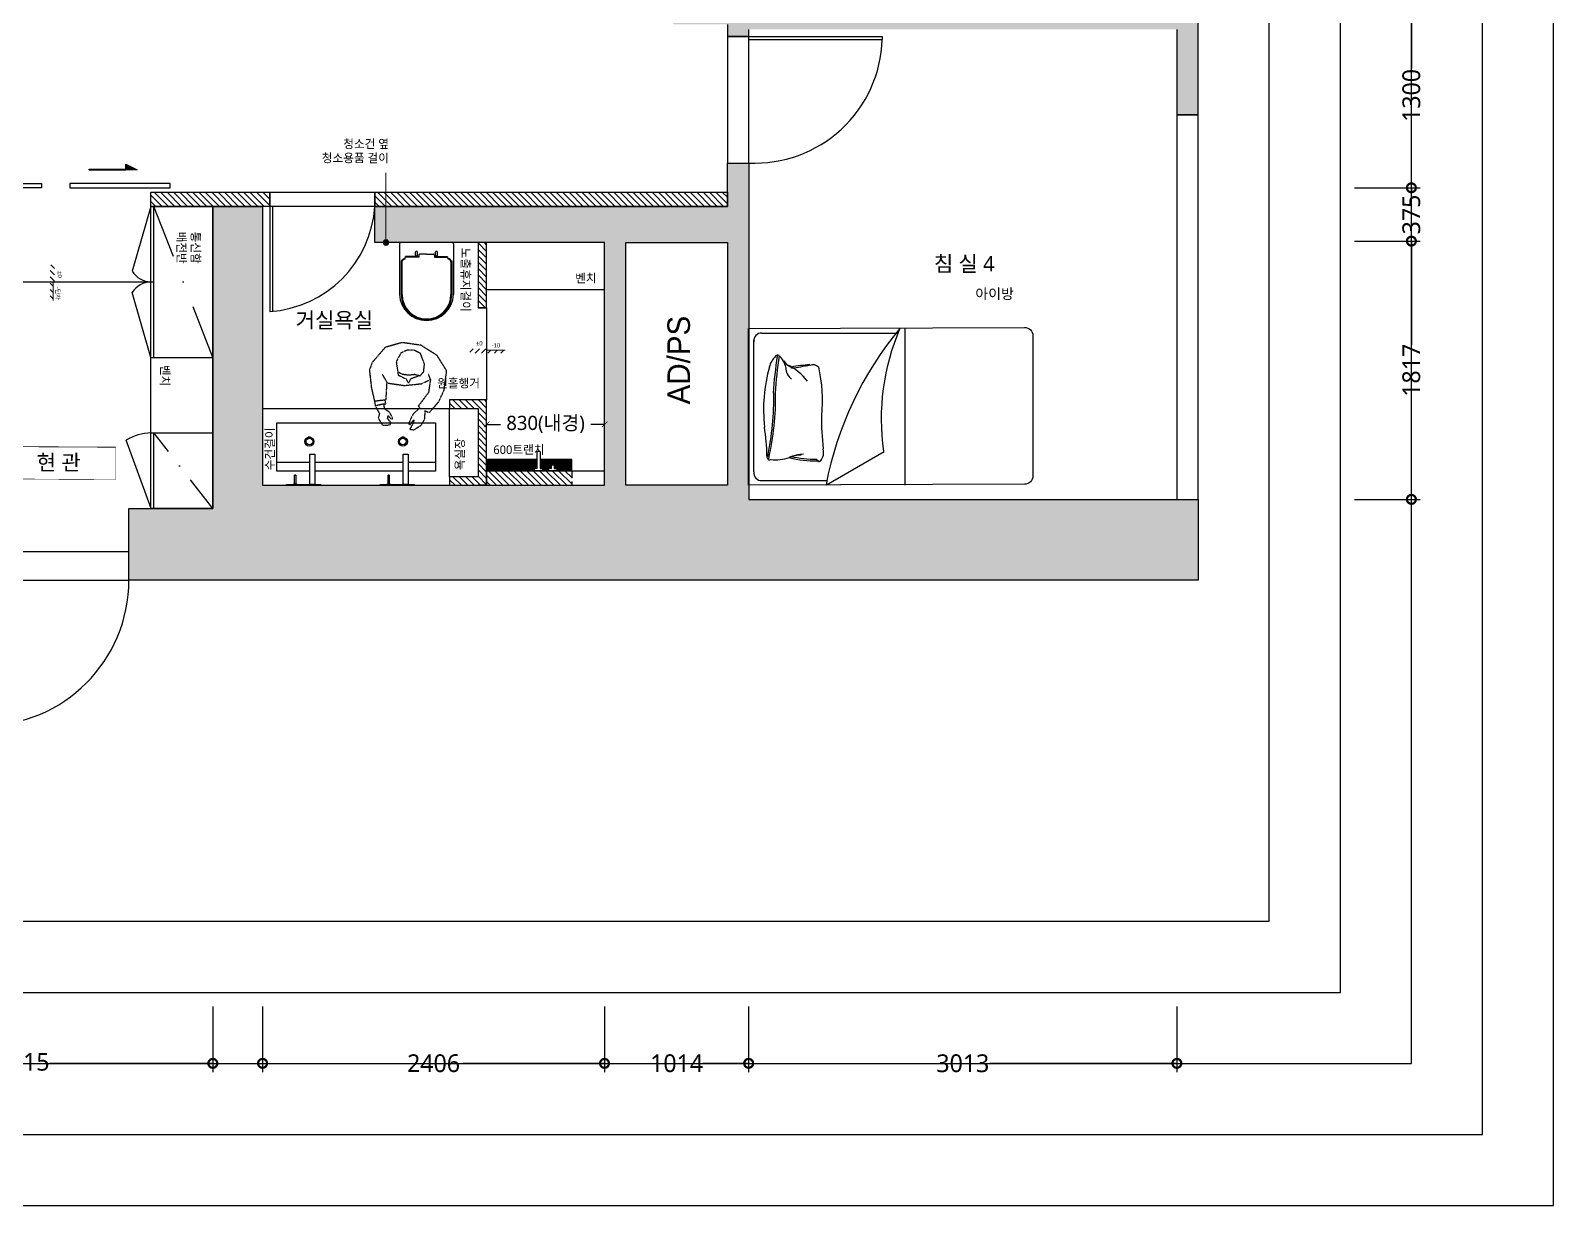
# Model space of a CAD drawing. Header units: millimetres. Extents: x -41292 to 298682, y -22072 to 33155.
# Drawn here: x -8062 to 2654, y 16685 to 24952 of the extents above; entities that cross this region are included whole.
import ezdxf
from ezdxf.enums import TextEntityAlignment as Align

# ---------------------------------------------------------------- set-up
doc = ezdxf.new("R2010")
doc.units = ezdxf.units.MM
doc.set_wipeout_variables(frame=1)
for name, pattern in [('CONT', [2, 1, 1]), ('DASHDOT', [25.4, 12.7, -6.35, 0, -6.35]), ('DASHED2', [0.375, 0.25, -0.125])]:
    doc.linetypes.add(name, pattern=pattern)
for name, color, linetype, lineweight in [('000_텍스트_강조1', 12, 'Continuous', 0), ('000_텍스트_흐리게', 8, 'Continuous', 0), ('인테리어_가구_보유', 8, 'DASHED2', 0)]:
    doc.layers.add(name, color=color, linetype=linetype, lineweight=lineweight)
doc.layers.add('009_프린트_제외', color=250, linetype='Continuous', plot=False)
for name, color, linetype in [('7. 가구블록', 8, 'Continuous'), ('건축_벽체', 2, 'Continuous'), ('인테리어_가구_제작', 6, 'Continuous'), ('인테리어_기타', 8, 'Continuous'), ('인테리어_도어', 4, 'Continuous'), ('인테리어_바스', 6, 'Continuous'), ('인테리어_벽체_신설', 3, 'Continuous'), ('인테리어_창호', 4, 'Continuous'), ('인테리어_치수_내부', 8, 'Continuous'), ('인테리어_치수_외부', 1, 'Continuous'), ('인테리어_키친', 6, 'Continuous'), ('인테리어_텍스트_가구', 7, 'Continuous'), ('인테리어_텍스트_실명', 7, 'Continuous'), ('인테리어_해치_벽체', 8, 'Continuous'), ('평면_욕실가구 및 위생기', 4, 'Continuous')]:
    doc.layers.add(name, color=color, linetype=linetype)
doc.styles.add('DIM', font='malgun.ttf')
doc.styles.add('H', font='H2GTRE.TTF')
doc.styles.get("Standard").update_dxf_attribs({"font": 'arial.ttf'})
doc.styles.add('넥슨고딕', font='@Microsoft JhengHei Light.ttf')
doc.styles.add('맑은 고딕', font='malgun.ttf')
doc.styles.add('맑은고딕', font='malgun.ttf')
doc.dimstyles.new('50', dxfattribs={"dimscale": 50, "dimtxt": 2.5, "dimasz": 2.5, "dimexe": 1.25, "dimexo": 2, "dimtad": 0, "dimdec": 0, "dimtxsty": '넥슨고딕', "dimblk": 'DOTSMALL', "dimcen": 2.5, "dimclrd": 1, "dimclre": 1, "dimclrt": 2, "dimadec": 0, "dimazin": 0, "dimtfac": 1, "dimtdec": 0, "dimtix": 1, "dimtmove": 0, "dimatfit": 3, "dimldrblk": 'DOTSMALL', "dimfxl": 1.25, "dimarcsym": 0})
doc.dimstyles.new('A3-50 (내부)', dxfattribs={"dimscale": 0, "dimtxt": 80, "dimasz": 40, "dimexe": 30, "dimexo": 50, "dimgap": 12, "dimtad": 1, "dimdec": 0, "dimzin": 1, "dimdsep": 46, "dimlunit": 6, "dimtxsty": 'DIM', "dimblk": 'ARCHTICK', "dimcen": 1, "dimclrd": 256, "dimclre": 256, "dimclrt": 7, "dimadec": 0, "dimazin": 0, "dimtfac": 1, "dimtdec": 0, "dimtix": 1, "dimtmove": 2, "dimatfit": 0, "dimldrblk": 'ARCHTICK', "dimfxl": 30, "dimlwd": -1, "dimlwe": -1, "dimarcsym": 0})
pattern_1 = [(135, (-436060.484, -191694.388), (-22.4506403, -22.4506403), [])]

# ---------------------------------------------------------------- blocks, each defined once
blk = doc.blocks.new('_DotSmall')
at = {"color": 0, "linetype": 'ByBlock', "const_width": 0.5}
blk.add_lwpolyline([(-0.0625, 0, 1), (0.0625, 0, 1)], format="xyb", close=True, dxfattribs=at)
blk = doc.blocks.new('*D170')
at = {"layer": 'Defpoints', "color": 0, "transparency": 16777216}
for p in [(1154, 23470), (1654, 23470), (1154, 21653)]:
    blk.add_point(p, dxfattribs=at)
at = {"layer": '인테리어_치수_외부', "color": 1, "lineweight": -2, "transparency": 16777216}
for p, q in [((1254, 23470), (1717, 23470)), ((1654, 23470), (1654, 22740)), ((1654, 21653), (1654, 22382)), ((1254, 21653), (1717, 21653))]:
    blk.add_line(p, q, dxfattribs=at)
at = {"layer": '인테리어_치수_외부', "color": 1, "lineweight": -2, "transparency": 16777216, "xscale": 125, "yscale": 125, "zscale": 125}
for p, rotation in [((1654, 23470), 90), ((1654, 21653), 270)]:
    blk.add_blockref('_DotSmall', p, dxfattribs=dict(at, rotation=rotation))
at = {"layer": '인테리어_치수_외부', "color": 2, "transparency": 16777216, "insert": (1654, 22561), "char_height": 125, "attachment_point": 5, "rotation": 90, "style": '넥슨고딕'}
blk.add_mtext('1817', dxfattribs=at)
blk = doc.blocks.new('*D171')
at = {"layer": 'Defpoints', "color": 0, "transparency": 16777216}
for p in [(1154, 23845), (1654, 23845), (1154, 23470)]:
    blk.add_point(p, dxfattribs=at)
at = {"layer": '인테리어_치수_외부', "color": 1, "lineweight": -2, "transparency": 16777216}
for p, q in [((1654, 23845), (1654, 23970)), ((1254, 23845), (1717, 23845)), ((1654, 23845), (1654, 23814)), ((1254, 23470), (1717, 23470)), ((1654, 23470), (1654, 23501)), ((1654, 23470), (1654, 23345))]:
    blk.add_line(p, q, dxfattribs=at)
at = {"layer": '인테리어_치수_외부', "color": 1, "lineweight": -2, "transparency": 16777216, "xscale": 125, "yscale": 125, "zscale": 125}
for p, rotation in [((1654, 23845), 270), ((1654, 23470), 90)]:
    blk.add_blockref('_DotSmall', p, dxfattribs=dict(at, rotation=rotation))
at = {"layer": '인테리어_치수_외부', "color": 2, "transparency": 16777216, "insert": (1654, 23657), "char_height": 125, "attachment_point": 5, "rotation": 90, "style": '넥슨고딕'}
blk.add_mtext('375', dxfattribs=at)
blk = doc.blocks.new('*D172')
at = {"layer": 'Defpoints', "color": 0, "transparency": 16777216}
for p in [(1154, 25145), (1654, 25145), (1154, 23845)]:
    blk.add_point(p, dxfattribs=at)
at = {"layer": '인테리어_치수_외부', "color": 1, "lineweight": -2, "transparency": 16777216}
for p, q in [((1254, 25145), (1717, 25145)), ((1654, 25145), (1654, 24688)), ((1654, 23845), (1654, 24301)), ((1254, 23845), (1717, 23845))]:
    blk.add_line(p, q, dxfattribs=at)
at = {"layer": '인테리어_치수_외부', "color": 1, "lineweight": -2, "transparency": 16777216, "xscale": 125, "yscale": 125, "zscale": 125}
for p, rotation in [((1654, 25145), 90), ((1654, 23845), 270)]:
    blk.add_blockref('_DotSmall', p, dxfattribs=dict(at, rotation=rotation))
at = {"layer": '인테리어_치수_외부', "color": 2, "transparency": 16777216, "insert": (1654, 24495), "char_height": 125, "attachment_point": 5, "rotation": 90, "style": '넥슨고딕'}
blk.add_mtext('1300', dxfattribs=at)
blk = doc.blocks.new('*D178')
at = {"layer": 'Defpoints', "color": 0, "transparency": 16777216}
for p in [(-9494, 18185), (-6779, 18185), (-6779, 17685)]:
    blk.add_point(p, dxfattribs=at)
at = {"layer": '인테리어_치수_외부', "color": 1, "lineweight": -2, "transparency": 16777216}
for p, q in [((-9494, 18085), (-9494, 17622)), ((-6779, 18085), (-6779, 17622)), ((-9494, 17685), (-8345, 17685)), ((-6779, 17685), (-7928, 17685))]:
    blk.add_line(p, q, dxfattribs=at)
at = {"layer": '인테리어_치수_외부', "color": 1, "lineweight": -2, "transparency": 16777216, "xscale": 125, "yscale": 125, "zscale": 125, "rotation": 180}
blk.add_blockref('_DotSmall', (-9494, 17685), dxfattribs=at)
at = {"layer": '인테리어_치수_외부', "color": 1, "lineweight": -2, "transparency": 16777216, "xscale": 125, "yscale": 125, "zscale": 125}
blk.add_blockref('_DotSmall', (-6779, 17685), dxfattribs=at)
at = {"layer": '인테리어_치수_외부', "color": 2, "transparency": 16777216, "insert": (-8136, 17685), "char_height": 125, "attachment_point": 5, "style": '넥슨고딕'}
blk.add_mtext('2,715', dxfattribs=at)
blk = doc.blocks.new('*D179')
at = {"layer": 'Defpoints', "color": 0, "transparency": 16777216}
for p in [(-6429, 18185), (-4023, 18185), (-4023, 17685)]:
    blk.add_point(p, dxfattribs=at)
at = {"layer": '인테리어_치수_외부', "color": 1, "lineweight": -2, "transparency": 16777216}
for p, q in [((-6429, 18085), (-6429, 17622)), ((-4023, 18085), (-4023, 17622)), ((-6429, 17685), (-5435, 17685)), ((-4023, 17685), (-5017, 17685))]:
    blk.add_line(p, q, dxfattribs=at)
at = {"layer": '인테리어_치수_외부', "color": 1, "lineweight": -2, "transparency": 16777216, "xscale": 125, "yscale": 125, "zscale": 125, "rotation": 180}
blk.add_blockref('_DotSmall', (-6429, 17685), dxfattribs=at)
at = {"layer": '인테리어_치수_외부', "color": 1, "lineweight": -2, "transparency": 16777216, "xscale": 125, "yscale": 125, "zscale": 125}
blk.add_blockref('_DotSmall', (-4023, 17685), dxfattribs=at)
at = {"layer": '인테리어_치수_외부', "color": 2, "transparency": 16777216, "insert": (-5226, 17685), "char_height": 125, "attachment_point": 5, "style": '넥슨고딕'}
blk.add_mtext('2406', dxfattribs=at)
blk = doc.blocks.new('*D180')
at = {"layer": 'Defpoints', "color": 0, "transparency": 16777216}
for p in [(-4023, 18185), (-3009, 18185), (-3009, 17685)]:
    blk.add_point(p, dxfattribs=at)
at = {"layer": '인테리어_치수_외부', "color": 1, "lineweight": -2, "transparency": 16777216}
for p, q in [((-4023, 18085), (-4023, 17622)), ((-3009, 18085), (-3009, 17622)), ((-4023, 17685), (-3699, 17685)), ((-3009, 17685), (-3332, 17685))]:
    blk.add_line(p, q, dxfattribs=at)
at = {"layer": '인테리어_치수_외부', "color": 1, "lineweight": -2, "transparency": 16777216, "xscale": 125, "yscale": 125, "zscale": 125, "rotation": 180}
blk.add_blockref('_DotSmall', (-4023, 17685), dxfattribs=at)
at = {"layer": '인테리어_치수_외부', "color": 1, "lineweight": -2, "transparency": 16777216, "xscale": 125, "yscale": 125, "zscale": 125}
blk.add_blockref('_DotSmall', (-3009, 17685), dxfattribs=at)
at = {"layer": '인테리어_치수_외부', "color": 2, "transparency": 16777216, "insert": (-3516, 17685), "char_height": 125, "attachment_point": 5, "style": '넥슨고딕'}
blk.add_mtext('1014', dxfattribs=at)
blk = doc.blocks.new('*D181')
at = {"layer": 'Defpoints', "color": 0, "transparency": 16777216}
for p in [(-3009, 18185), (4, 18185), (4, 17685)]:
    blk.add_point(p, dxfattribs=at)
at = {"layer": '인테리어_치수_외부', "color": 1, "lineweight": -2, "transparency": 16777216}
for p, q in [((-3009, 18085), (-3009, 17622)), ((4, 18085), (4, 17622)), ((-3009, 17685), (-1691, 17685)), ((4, 17685), (-1313, 17685))]:
    blk.add_line(p, q, dxfattribs=at)
at = {"layer": '인테리어_치수_외부', "color": 1, "lineweight": -2, "transparency": 16777216, "xscale": 125, "yscale": 125, "zscale": 125, "rotation": 180}
blk.add_blockref('_DotSmall', (-3009, 17685), dxfattribs=at)
at = {"layer": '인테리어_치수_외부', "color": 1, "lineweight": -2, "transparency": 16777216, "xscale": 125, "yscale": 125, "zscale": 125}
blk.add_blockref('_DotSmall', (4, 17685), dxfattribs=at)
at = {"layer": '인테리어_치수_외부', "color": 2, "transparency": 16777216, "insert": (-1502, 17685), "char_height": 125, "attachment_point": 5, "style": '넥슨고딕'}
blk.add_mtext('3013', dxfattribs=at)
blk = doc.blocks.new('SHRTDXFGSRSHFDGNHG')
at = {"layer": '인테리어_바스'}
for p, q in [((1492557, -875032), (1492565, -875032)), ((1492557, -875035), (1492565, -875035))]:
    blk.add_line(p, q, dxfattribs=at)
at = {"layer": '인테리어_바스', "ltscale": 40}
for points in [[(1492381, -874964), (1492621, -874964), (1492621, -874969), (1492381, -874969)], [(1492423, -874969), (1492459, -874969), (1492459, -875182), (1492423, -875182)], [(1492546, -874969), (1492576, -874969), (1492576, -874971), (1492546, -874971)], [(1492557, -874971), (1492565, -874971), (1492565, -875035), (1492557, -875035)]]:
    blk.add_lwpolyline(points, close=True, dxfattribs=at)
blk = doc.blocks.new('DLKFJN')
at = {"color": 4}
for p, q in [((128642, 14858), (128642, 13833)), ((128662, 14858), (128662, 13833))]:
    blk.add_line(p, q, dxfattribs=at)
blk.add_lwpolyline([(128642, 14858), (129667, 14858), (129667, 15058), (128642, 15058)], close=True, dxfattribs=at)
blk.add_arc((128642, 14858), 1025, 270, 0, dxfattribs=at)
blk = doc.blocks.new('jfkfd')
at = {"layer": '인테리어_기타', "linetype": 'CONT'}
for points in [[(81559, -9281), (81559, -9539), (81564, -9539), (81564, -9281)], [(81564, -9619), (81564, -9539), (81524, -9539)]]:
    blk.add_hatch(color=1, dxfattribs=at).paths.add_polyline_path(points)
at = {"layer": '인테리어_기타', "color": 1, "linetype": 'CONT'}
for points in [[(81559, -9281), (81559, -9539)], [(81564, -9281), (81564, -9539)], [(81564, -9619), (81564, -9539), (81524, -9539), (81564, -9619)]]:
    blk.add_lwpolyline(points, dxfattribs=at)
blk.add_lwpolyline([(81559, -9281), (81559, -9539), (81564, -9539), (81564, -9281)], close=True, dxfattribs=at)
blk = doc.blocks.new('fjk')
at = {"layer": '7. 가구블록', "color": 8, "linetype": 'Continuous', "ltscale": 4}
for p, q in [((335504, 20578), (335504, 21681)), ((334496, 20611), (334951, 20611))]:
    blk.add_line(p, q, dxfattribs=at)
blk.add_lwpolyline([(334402, 21681), (336343, 21688, -0.414214), (336402, 21629), (336402, 20644, -0.414214), (336343, 20584), (334402, 20578)], format="xyb", close=True, dxfattribs=at)
for points in [[(334496, 21648), (335450, 21648)], [(334438, 20671), (334438, 21601)], [(335355, 20813), (334950, 20578)]]:
    blk.add_lwpolyline(points, dxfattribs=at)
for points in [[(335353, 20817, -0.136238), (335467, 21681, 0.127708), (334947, 20581)], [(334617, 21491, 0.34633), (334592, 21485, 0.127623), (334547, 21409)], [(334663, 21407, 0.087806), (334647, 21451, 0.09201), (334614, 21489)], [(334554, 20755, -0.504232), (334537, 20763, -0.091574), (334531, 20785, 0.037556), (334513, 20986)], [(334771, 20790, 0.076247), (334688, 20772, 0.072199), (334886, 20750)]]:
    blk.add_lwpolyline(points, format="xyb", dxfattribs=at)
for centre, radius, start, end in [((334491, 21594), 53.4, 84.764, 187.3979), ((337416, 21046), 2847, 171.0495, 176.3943), ((337416, 21046), 2833, 171.0439, 176.3943), ((334743, 21508), 109, 210.1883, 248.4701), ((335625, 21110), 1118, 164.4132, 186.3131), ((334760, 21402), 95.7, 177.2182, 234.2044), ((334518, 21088), 371, 36.7509, 65.2863), ((334714, 21455), 51.2, 251.5465, 260.0217), ((334982, 19788), 1645, 95.199, 99.7785), ((334597, 22434), 1037, 275.9508, 283.206), ((334854, 21369), 55.6, 44.1574, 112.0584), ((333796, 21168), 1126, 354.8208, 12.4318), ((332515, 21197), 2064, 348.3333, 0.8725), ((332594, 21203), 1998, 347.3077, 0.7223), ((336434, 21023), 1519, 178.2422, 187.1375), ((334787, 20579), 216, 89.8824, 117.4966), ((334852, 20807), 77.9, 314.3826, 17.911), ((334588, 21061), 305, 264.3673, 289.3502), ((334875, 21512), 752, 256.5056, 270.4678), ((334879, 20734), 20, 19.6413, 86.1306), ((334899, 20755), 11.1, 211.0291, 344.6994), ((334491, 20664), 53.4, 172.6021, 275.236)]:
    blk.add_arc(centre, radius, start, end, dxfattribs=at)
blk = doc.blocks.new('DGDFGF')
at = {"color": 4}
for p, q in [((399452, 243288), (400392, 243288)), ((399452, 243268), (400392, 243268)), ((400392, 243288), (400392, 243268))]:
    blk.add_line(p, q, dxfattribs=at)
at = {"layer": '인테리어_도어'}
blk.add_lwpolyline([(399302, 242398), (399452, 242398), (399452, 243288), (399302, 243288)], close=True, dxfattribs=at)
blk.add_arc((399494, 243295), 898, 267.3264, 358.2571, dxfattribs=at)
blk = doc.blocks.new('xodzmflttm')
at = {"layer": '인테리어_바스', "linetype": 'Continuous'}
for p, q in [((588315, 236219), (588315, 235862)), ((588687, 236227), (588323, 236227)), ((588695, 236219), (588695, 235862)), ((588327, 236099), (588327, 235862)), ((588332, 236104), (588332, 235862)), ((588450, 236124), (588352, 236124)), ((588450, 236129), (588357, 236129)), ((588428, 236139), (588428, 236160)), ((588442, 236139), (588442, 236160)), ((588450, 236138), (588450, 236124)), ((588505, 236146), (588458, 236146)), ((588505, 236146), (588552, 236146)), ((588560, 236138), (588560, 236124)), ((588560, 236129), (588652, 236129)), ((588560, 236124), (588657, 236124)), ((588568, 236139), (588568, 236160)), ((588582, 236139), (588582, 236160)), ((588677, 236104), (588677, 235862)), ((588682, 236099), (588682, 235862))]:
    blk.add_line(p, q, dxfattribs=at)
for centre, radius, start, end in [((588323, 236219), 8.01, 90.1339, 180), ((588687, 236219), 8, 0, 89.9551), ((588357, 236086), 30, 89.9759, 180), ((588352, 236091), 20, 89.9639, 180), ((588435, 236159), 7.18, 13.3906, 166.6093), ((588435, 236141), 7.18, 193.3906, 346.6094), ((588458, 236138), 7.99, 89.8834, 180), ((588552, 236138), 7.99, 0, 90.0762), ((588575, 236159), 7.18, 13.3906, 166.6093), ((588575, 236141), 7.18, 193.3906, 346.6094), ((588652, 236086), 30, 0, 89.988), ((588657, 236091), 20, 0, 89.982), ((588505, 235870), 190, 182.2835, 357.7165), ((588505, 235862), 178, 180, 0), ((588505, 235862), 172, 180, 0)]:
    blk.add_arc(centre, radius, start, end, dxfattribs=at)
blk = doc.blocks.new('JDSKJFDHK')
at = {"layer": '평면_욕실가구 및 위생기'}
for p, q in [((392122, 241828), (392122, 241846)), ((392180, 241846), (392122, 241846)), ((392142, 241828), (392122, 241828)), ((392142, 241828), (392142, 241711)), ((392162, 241828), (392180, 241828)), ((392162, 241711), (392162, 241828)), ((392180, 241828), (392180, 241846)), ((392222, 241828), (392222, 241846)), ((392280, 241846), (392222, 241846)), ((392242, 241828), (392222, 241828)), ((392242, 241828), (392242, 241807)), ((392247, 241802), (392257, 241802)), ((392262, 241807), (392262, 241828)), ((392262, 241828), (392280, 241828)), ((392280, 241828), (392280, 241846)), ((392147, 241706), (392157, 241706))]:
    blk.add_line(p, q, dxfattribs=at)
for centre, start, end in [((392247, 241807), 180, 270), ((392257, 241807), 270, 0), ((392147, 241711), 180, 270), ((392157, 241711), 270, 0)]:
    blk.add_arc(centre, 5, start, end, dxfattribs=at)
blk = doc.blocks.new('xmfosxse')
at = {"layer": '인테리어_바스', "color": 8, "linetype": 'CONT', "ltscale": 200}
for p, q in [((552674, 241738), (552338, 241738)), ((552674, 241730), (552338, 241730)), ((552694, 241722), (552338, 241722)), ((552694, 241714), (552338, 241714)), ((552694, 241706), (552338, 241706)), ((552694, 241698), (552338, 241698)), ((552694, 241690), (552338, 241690)), ((552694, 241682), (552338, 241682)), ((552694, 241674), (552338, 241674)), ((552794, 241722), (552714, 241722)), ((552794, 241714), (552714, 241714)), ((552794, 241706), (552714, 241706)), ((552938, 241698), (552714, 241698)), ((552938, 241690), (552714, 241690)), ((552938, 241682), (552714, 241682)), ((552938, 241674), (552714, 241674)), ((552774, 241738), (552732, 241738)), ((552774, 241730), (552732, 241730)), ((552938, 241722), (552814, 241722)), ((552938, 241714), (552814, 241714)), ((552938, 241706), (552814, 241706)), ((552938, 241738), (552832, 241738)), ((552938, 241730), (552832, 241730))]:
    blk.add_line(p, q, dxfattribs=at)
for points in [[(552338, 241746), (552938, 241746), (552938, 241666), (552714, 241666)], [(552694, 241666), (552338, 241666), (552338, 241746)]]:
    blk.add_lwpolyline(points, dxfattribs=at)
blk = doc.blocks.new('_ArchTick')
at = {"color": 0, "linetype": 'ByBlock', "const_width": 0.15}
blk.add_lwpolyline([(-0.5, -0.5), (0.5, 0.5)], dxfattribs=at)
blk = doc.blocks.new('*D192')
at = {"layer": 'Defpoints', "color": 0, "transparency": 16777216}
for p in [(-4853, 22188), (-4023, 22188), (-4023, 22180)]:
    blk.add_point(p, dxfattribs=at)
at = {"layer": '인테리어_치수_내부', "color": 8, "transparency": 16777216}
for p, q in [((-4853, 22180), (-4756, 22180)), ((-4853, 22138), (-4853, 22150)), ((-4023, 22180), (-4119, 22180)), ((-4023, 22138), (-4023, 22150))]:
    blk.add_line(p, q, dxfattribs=at)
at = {"layer": '인테리어_치수_내부', "color": 8, "transparency": 16777216, "xscale": 40, "yscale": 40, "zscale": 40, "rotation": 180}
blk.add_blockref('_ArchTick', (-4853, 22180), dxfattribs=at)
at = {"layer": '인테리어_치수_내부', "color": 8, "transparency": 16777216, "xscale": 40, "yscale": 40, "zscale": 40}
blk.add_blockref('_ArchTick', (-4023, 22180), dxfattribs=at)
at = {"layer": '인테리어_치수_내부', "color": 7, "transparency": 16777216, "insert": (-4438, 22180), "char_height": 100, "attachment_point": 5, "style": 'DIM'}
blk.add_mtext('830(내경)', dxfattribs=at)
blk = doc.blocks.new('사람4')
at = {"layer": '인테리어_기타', "linetype": 'ByBlock'}
blk.add_lwpolyline([(78857, 5457), (78875, 5581), (78862, 5701), (78832, 5763), (78925, 5749), (79020, 5677), (79033, 5688), (79076, 5640), (79144, 5608), (79149, 5621), (79116, 5647), (79141, 5641), (79182, 5618), (79187, 5646), (79153, 5699), (79111, 5723), (79052, 5726), (79066, 5755), (78988, 5822), (78908, 5859), (78771, 5877), (78664, 5810), (78592, 5696), (78573, 5563), (78607, 5444), (78713, 5353), (78765, 5333), (78890, 5347), (78986, 5369), (79018, 5374), (79073, 5404), (79105, 5395), (79155, 5426), (79152, 5477), (79138, 5486), (79108, 5461), (79087, 5465), (79112, 5486), (79106, 5497), (79066, 5478), (79039, 5440), (79005, 5436), (79004, 5448), (78975, 5444), (78974, 5451)], close=True, dxfattribs=at)
for points in [[(78779, 5536), (78795, 5565), (78801, 5612), (78796, 5651), (78806, 5690), (78779, 5715), (78723, 5721), (78650, 5693), (78627, 5648), (78627, 5597), (78648, 5553), (78707, 5522), (78802, 5536), (78828, 5591), (78855, 5604), (78853, 5614), (78826, 5625), (78807, 5679)], [(78832, 5763), (78797, 5750)], [(78855, 5460), (78799, 5426)], [(78977, 5446), (78986, 5371)], [(79005, 5436), (79019, 5372)]]:
    blk.add_lwpolyline(points, dxfattribs=at)

msp = doc.modelspace()

# ---------------------------------------------------------------- hatches: boundary and pattern name
at = {"layer": '000_텍스트_강조1'}
h = msp.add_hatch(color=256, dxfattribs=at)
h.dxf.hatch_style = 1
h.paths.add_polyline_path([(-5540.74, 23459.65, 1), (-5580.74, 23459.65, 1)])
at = {"layer": '000_텍스트_흐리게'}
h = msp.add_hatch(dxfattribs=at)
h.set_pattern_fill('ANSI31', color=256, scale=10, angle=-90)
h.set_pattern_definition([(315, (11674.334, 10220.665), (22.45064, 22.45064), [])])
h.paths.add_polyline_path([(-7893.32, 23183.39), (-7893.32, 23302.25), (-7924.11, 23302.25), (-7924.11, 23053.39), (-7903.32, 23053.39), (-7903.32, 23183.39)])
h = msp.add_hatch(dxfattribs=at)
h.set_pattern_fill('ANSI31', color=256, scale=10)
h.set_pattern_definition([(45, (8110.01, 42279.987), (-22.45064, 22.45064), [])])
h.paths.add_polyline_path([(-4852.71, 22712.33), (-4971.57, 22712.33), (-4971.57, 22681.54), (-4722.71, 22681.54), (-4722.71, 22702.33), (-4852.71, 22702.33)])
at = {"layer": '인테리어_해치_벽체'}
h = msp.add_hatch(color=256, dxfattribs=at)
h.dxf.hatch_style = 1
h.paths.add_polyline_path([(-1115.71, 26824.65), (-890.71, 26824.65), (-890.71, 27024.65), (-1115.71, 27024.65), (-1115.71, 27224.65), (-1315.71, 27224.65), (-1315.71, 25144.65), (-3538.71, 25144.65), (-3538.71, 24994.65), (-3158.71, 24994.65), (-3158.71, 24909.65), (-3008.71, 24909.65), (-3008.71, 24959.65), (4.29, 24959.65), (4.29, 24359.65), (154.29, 24359.65), (154.29, 27334.65), (-45.71, 27334.65), (-45.71, 27024.65), (-190.71, 27024.65), (-190.71, 26824.65), (-45.71, 26824.65), (-45.71, 25144.65), (-1115.71, 25144.65)])
h = msp.add_hatch(color=256, dxfattribs=at)
h.dxf.hatch_style = 1
h.paths.add_polyline_path([(-3872.71, 23459.65), (-3158.71, 23459.65), (-3158.71, 21752.65), (-3872.71, 21752.65)], flags=16)
h.paths.add_polyline_path([(154.29, 21652.65), (154.29, 21084.65), (-7369.27, 21084.65), (-7369.27, 21589.65), (-6779.27, 21589.65), (-6779.27, 23714.65), (-6428.71, 23714.65), (-6428.71, 21752.65), (-4022.71, 21752.65), (-4022.71, 23459.65), (-5638.71, 23459.65), (-5638.71, 23714.65), (-3158.71, 23714.65), (-3158.71, 24019.65), (-3008.71, 24019.65), (-3008.71, 21652.65)])
h = msp.add_hatch(dxfattribs=at)
h.set_pattern_fill('ANSI31', color=256, scale=10, angle=450)
h.set_pattern_definition(pattern_1)
h.paths.add_polyline_path([(-7214.27, 23814.65), (-6378.71, 23814.65), (-6378.71, 23714.65), (-7214.27, 23714.65)])
h = msp.add_hatch(dxfattribs=at)
h.set_pattern_fill('ANSI31', color=256, scale=10, angle=450)
h.set_pattern_definition(pattern_1)
h.paths.add_polyline_path([(-5638.71, 23814.65), (-3158.71, 23814.65), (-3158.71, 23714.65), (-5638.71, 23714.65)])
h = msp.add_hatch(dxfattribs=at)
h.set_pattern_fill('ANSI31', color=256, scale=10, angle=450)
h.set_pattern_definition([(135, (-436060.484, -191704.388), (-22.4506403, -22.4506403), [])])
h.paths.add_polyline_path([(-4912.71, 23459.65), (-4912.71, 22999.65), (-4852.71, 22999.65), (-4852.71, 23459.65)])
h = msp.add_hatch(dxfattribs=at)
h.set_pattern_fill('ANSI31', color=256, scale=10, angle=450)
h.set_pattern_definition([(135, (-436060.484, -191594.388), (-22.4506403, -22.4506403), [])])
h.paths.add_polyline_path([(-4852.71, 22352.65), (-5112.71, 22352.65), (-5112.71, 22292.65), (-4912.71, 22292.65), (-4912.71, 21812.65), (-5112.71, 21812.65), (-5112.71, 21752.65), (-4852.71, 21752.65)])
h = msp.add_hatch(dxfattribs=at)
h.set_pattern_fill('ANSI31', color=256, scale=10, angle=450)
h.set_pattern_definition([(135, (-436060.484, -218378.367), (-22.4506403, -22.4506403), [])])
h.paths.add_polyline_path([(-4252.71, 21852.65), (-4852.71, 21852.65), (-4852.71, 21752.65), (-4252.71, 21752.65)])

# ---------------------------------------------------------------- linework, layer by layer
at = {"layer": '000_텍스트_강조1'}
msp.add_line((-5560.74, 23459.65), (-5560.74, 23950.97), dxfattribs=at)
msp.add_circle((-5560.74, 23459.65), 20, dxfattribs=at)
at = {"layer": '000_텍스트_흐리게'}
for p, q in [((-7903.32, 23183.39), (-7903.32, 23053.39)), ((-4852.71, 22702.33), (-4722.71, 22702.33))]:
    msp.add_line(p, q, dxfattribs=at)
at = {"layer": '009_프린트_제외'}
for points in [[(-21855.71, 16684.65), (2654.29, 16684.65), (2654.29, 33154.65), (-21855.71, 33154.65)], [(-21355.71, 17184.65), (2154.29, 17184.65), (2154.29, 32654.65), (-21355.71, 32654.65)], [(-20855.71, 17684.65), (1654.29, 17684.65), (1654.29, 32154.65), (-20855.71, 32154.65)], [(-20355.71, 18184.65), (1154.29, 18184.65), (1154.29, 31654.65), (-20355.71, 31654.65)], [(-19855.71, 18684.65), (654.29, 18684.65), (654.29, 31154.65), (-19855.71, 31154.65)]]:
    msp.add_lwpolyline(points, close=True, dxfattribs=at)
at = {"layer": '건축_벽체'}
for points in [[(4.29, 24959.65), (4.29, 24359.65), (154.29, 24359.65), (154.29, 27334.65)], [(-3158.71, 24994.65), (-3158.71, 24909.65), (-3008.71, 24909.65), (-3008.71, 24959.65)]]:
    msp.add_lwpolyline(points, dxfattribs=at)
msp.add_lwpolyline([(-3872.71, 23459.65), (-3158.71, 23459.65), (-3158.71, 21752.65), (-3872.71, 21752.65)], close=True, dxfattribs=at)
at = {"layer": '인테리어_가구_제작', "color": 8}
for p, q in [((-7214.27, 23714.65), (-7345.77, 23258.83)), ((-7214.27, 22652.15), (-7345.77, 23107.97)), ((-7213.71, 21589.65), (-7387.75, 22070.1))]:
    msp.add_line(p, q, dxfattribs=at)
at = {"layer": '인테리어_가구_제작', "color": 1, "linetype": 'DASHDOT', "ltscale": 30}
msp.add_line((-6779.27, 22652.15), (-7194.27, 23714.65), dxfattribs=at)
at = {"layer": '인테리어_가구_제작'}
for p, q in [((-7193.71, 22652.15), (-7193.71, 23714.65)), ((-7214.27, 23183.38), (-7193.71, 23183.4)), ((-7213.71, 22652.15), (-6779.27, 22652.15)), ((-7213.71, 22120.9), (-6779.27, 22120.9)), ((-7193.71, 21589.65), (-7193.85, 22120.9))]:
    msp.add_line(p, q, dxfattribs=at)
at = {"layer": '인테리어_가구_제작', "color": 1, "linetype": 'DASHDOT', "ltscale": 20}
msp.add_line((-6779.27, 21589.65), (-7193.85, 22120.9), dxfattribs=at)
at = {"layer": '인테리어_가구_제작'}
msp.add_lwpolyline([(-7214.27, 23714.65), (-6779.27, 23714.65), (-6779.27, 21589.65), (-7214.27, 21589.65)], close=True, dxfattribs=at)
at = {"layer": '인테리어_가구_제작', "color": 8}
for centre, radius, start, end in [((-7210.29, 23342.69), 159.34, 211.756225, 268.567071), ((-7210.29, 23024.11), 159.34, 91.432929, 148.243775), ((-7206.52, 21772.78), 348.21, 91.275474, 121.364106)]:
    msp.add_arc(centre, radius, start, end, dxfattribs=at)
at = {"layer": '인테리어_기타'}
for p, q in [((-8579.27, 23183.4), (-7214.27, 23183.38)), ((-4852.71, 22999.65), (-4852.71, 22352.65))]:
    msp.add_line(p, q, dxfattribs=at)
at = {"layer": '인테리어_도어', "color": 4}
msp.add_line((-6378.71, 23714.65), (-6378.71, 22974.65), dxfattribs=at)
for points in [[(-7984.37, 23844.76), (-8684.37, 23844.76), (-8684.37, 23874.76), (-7984.37, 23874.76)], [(-7784.37, 23844.76), (-7079.37, 23844.76), (-7079.37, 23874.76), (-7784.37, 23874.76)], [(-5638.71, 23714.65), (-6378.71, 23714.65), (-6378.71, 23814.65), (-5638.71, 23814.65)]]:
    msp.add_lwpolyline(points, close=True, dxfattribs=at)
at = {"layer": '인테리어_바스'}
for p, q in [((-4852.71, 23129.65), (-4022.71, 23129.65)), ((-6428.71, 22292.65), (-5112.71, 22292.65)), ((-6091.85, 22090.16), (-6107.58, 22090.16)), ((-5433.85, 22090.16), (-5449.58, 22090.16)), ((-6328.71, 21914.72), (-6097.71, 21914.72)), ((-6061.71, 21914.72), (-5439.71, 21914.72)), ((-5403.71, 21914.72), (-5212.71, 21914.72))]:
    msp.add_line(p, q, dxfattribs=at)
at = {"layer": '인테리어_바스', "color": 6, "ltscale": 0.5}
for p, q in [((-6428.71, 22292.65), (-6428.71, 21752.65)), ((-4852.71, 21752.65), (-4912.71, 21752.65))]:
    msp.add_line(p, q, dxfattribs=at)
msp.add_lwpolyline([(-5112.71, 22292.65), (-4912.71, 22292.65), (-4912.71, 21812.65), (-5112.71, 21812.65)], close=True, dxfattribs=at)
at = {"layer": '인테리어_바스'}
for points in [[(-6097.71, 21852.65), (-6328.71, 21852.65), (-6328.71, 22192.65), (-5212.71, 22192.65), (-5212.71, 21852.65), (-5403.71, 21852.65)], [(-5439.71, 21852.65), (-6061.71, 21852.65)]]:
    msp.add_lwpolyline(points, dxfattribs=at)
at = {"layer": '인테리어_바스', "color": 6, "ltscale": 0.5}
for centre, radius in [((-6099.71, 22059.66), 31.5), ((-6099.71, 22059.66), 23.5), ((-5441.71, 22059.66), 31.5), ((-5441.71, 22059.66), 23.5)]:
    msp.add_circle(centre, radius, dxfattribs=at)
at = {"layer": '인테리어_벽체_신설'}
for points in [[(-7214.27, 23814.65), (-6378.71, 23814.65), (-6378.71, 23714.65), (-7214.27, 23714.65)], [(-5638.71, 23814.65), (-3158.71, 23814.65), (-3158.71, 23714.65), (-5638.71, 23714.65)], [(-4912.71, 23459.65), (-4912.71, 22999.65), (-4852.71, 22999.65), (-4852.71, 23459.65)]]:
    msp.add_lwpolyline(points, close=True, dxfattribs=at)
for points in [[(-4852.71, 22999.65), (-4912.71, 22999.65)], [(-4852.71, 22352.65), (-5112.71, 22352.65), (-5112.71, 22292.65), (-4912.71, 22292.65), (-4912.71, 21812.65), (-5112.71, 21812.65), (-5112.71, 21752.65), (-4852.71, 21752.65), (-4852.71, 22352.65)], [(-4852.71, 21752.65), (-4022.71, 21752.65), (-4022.71, 21852.65), (-4852.71, 21852.65), (-4852.71, 21752.65)]]:
    msp.add_lwpolyline(points, dxfattribs=at)
at = {"layer": '인테리어_창호'}
msp.add_lwpolyline([(154.29, 24359.65), (4.29, 24359.65), (4.29, 21652.65), (154.29, 21652.65)], close=True, dxfattribs=at)
at = {"layer": '인테리어_키친', "color": 8, "linetype": 'DASHED2', "ltscale": 200}
msp.add_lwpolyline([(-4252.71, 21852.65), (-4252.71, 21752.65)], dxfattribs=at)
at = {"layer": '인테리어_텍스트_실명', "color": 3, "linetype": 'Continuous'}
msp.add_lwpolyline([(-7463.37, 22017.26), (-8263.24, 22021.8), (-8263.24, 21798.86), (-7463.37, 21794.33)], close=True, dxfattribs=at)

# ---------------------------------------------------------------- block references
msp.add_blockref('xodzmflttm', (-593780.41, -212767.79))
at = {"layer": '건축_벽체', "xscale": -1, "rotation": 180}
msp.add_blockref('xmfosxse', (-557190.74, 263598.8), dxfattribs=at)
at = {"layer": '인테리어_가구_보유'}
msp.add_blockref('fjk', (-337411.07, 1175.06), dxfattribs=at)
at = {"layer": '인테리어_도어'}
for name, p in [('DGDFGF', (-402460.48, -218378.37)), ('DLKFJN', (-137036.37, 6227.06))]:
    msp.add_blockref(name, p, dxfattribs=at)
at = {"layer": '인테리어_도어', "xscale": -1, "rotation": 90}
msp.add_blockref('jfkfd', (-16930.5, 105535.79), dxfattribs=at)
at = {"layer": '인테리어_바스', "rotation": 180}
for p in [(1486361.48, -853211.25), (1487019.48, -853211.25)]:
    msp.add_blockref('SHRTDXFGSRSHFDGNHG', p, dxfattribs=at)
at = {"layer": '인테리어_바스', "xscale": -1, "rotation": 180}
msp.add_blockref('JDSKJFDHK', (-396638.93, 263698.8), dxfattribs=at)

# ---------------------------------------------------------------- texts
at = {"layer": '000_텍스트_흐리게'}
for s, p in [('±0', (-7869.54, 23257.94)), ('-단차', (-7883.97, 23148.21))]:
    msp.add_text(s, height=30, rotation=270, dxfattribs=at).set_placement(p)
for s, p in [('±0', (-4927.26, 22736.12)), ('-10', (-4817.54, 22721.68))]:
    msp.add_text(s, height=30, dxfattribs=at).set_placement(p)
at = {"layer": '인테리어_기타', "style": 'H'}
msp.add_text('AD/PS', height=158.854, rotation=90, dxfattribs=at).set_placement((-3501.26, 22633.05), align=Align.MIDDLE_CENTER)
at = {"layer": '인테리어_도어', "insert": (-6869.64, 23310.95), "char_height": 60, "attachment_point": 3, "rotation": 270.050093, "style": '맑은 고딕'}
msp.add_mtext_dynamic_manual_height_columns('통신함\\P배전반', width=280.0311, gutter_width=500, heights=[219.41], dxfattribs=at)
at = {"layer": '인테리어_텍스트_가구', "linetype": 'Continuous', "style": '맑은 고딕'}
for s, rotation, p in [('노출휴지걸이', 270.050093, (-5030.61, 23423.66)), ('벤치', 0.050093, (-4229.75, 23178.81)), ('벤치', 270.050093, (-7145.58, 22599.68)), ('원홀행거', 0.050093, (-5200.68, 22439.96)), ('수건걸이', 90.050093, (-6347.32, 21857.35)), ('욕실장', 90.050093, (-5010.54, 21857.35)), ('600트랜치', 0.050093, (-4805.33, 21972.44))]:
    msp.add_text(s, height=60, rotation=rotation, dxfattribs=at).set_placement(p)
at = {"layer": '인테리어_텍스트_가구', "linetype": 'Continuous', "insert": (-5539.82, 24184.06), "char_height": 60, "attachment_point": 3, "rotation": 359.949907, "style": '맑은 고딕'}
msp.add_mtext_dynamic_manual_height_columns('청소건 옆\\P청소용품 걸이', width=1502.6266, gutter_width=500, heights=[655.16], dxfattribs=at)

# ---------------------------------------------------------------- dimensions: what is measured, and where the dimension line sits
at = {"layer": '인테리어_치수_내부'}
dim = msp.add_linear_dim(base=(-4022.71, 22180.14), p1=(-4852.71, 22188.21), p2=(-4022.71, 22188.21), text='<>(내경)', dimstyle='A3-50 (내부)', override={"dimscale": 1, "dimtxt": 100, "dimgap": 30, "dimclrd": 8, "dimclre": 8}, dxfattribs=at)
dim.commit()
dim.dimension.update_dxf_attribs({"geometry": '*D192', "text_midpoint": (-4437.71, 22180.14), "dimtype": 160})
at = {"layer": '인테리어_치수_외부', "color": 0}
for base, p1, p2, picture, middle in [((1654.29, 25144.65), (1154.29, 23844.65), (1154.29, 25144.65), '*D172', (1654.29, 24494.65)), ((1654.29, 23844.65), (1154.29, 23469.65), (1154.29, 23844.65), '*D171', (1654.29, 23657.15)), ((1654.29, 23469.65), (1154.29, 21652.65), (1154.29, 23469.65), '*D170', (1654.29, 22561.15))]:
    dim = msp.add_linear_dim(base=base, p1=p1, p2=p2, angle=270, dimstyle='50', dxfattribs=at)
    dim.commit()
    dim.dimension.update_dxf_attribs({"geometry": picture, "text_midpoint": middle})
dim = msp.add_linear_dim(base=(-6778.71, 17684.65), p1=(-9494.27, 18184.65), p2=(-6778.71, 18184.65), text='2,715', dimstyle='50', dxfattribs=at)
dim.commit()
dim.dimension.update_dxf_attribs({"geometry": '*D178', "text_midpoint": (-8136.49, 17684.65)})
for base, p1, p2, picture, middle in [((-4022.71, 17684.65), (-6428.71, 18184.65), (-4022.71, 18184.65), '*D179', (-5225.71, 17684.65)), ((-3008.71, 17684.65), (-4022.71, 18184.65), (-3008.71, 18184.65), '*D180', (-3515.71, 17684.65)), ((4.29, 17684.65), (-3008.71, 18184.65), (4.29, 18184.65), '*D181', (-1502.21, 17684.65))]:
    dim = msp.add_linear_dim(base=base, p1=p1, p2=p2, dimstyle='50', dxfattribs=at)
    dim.commit()
    dim.dimension.update_dxf_attribs({"geometry": picture, "text_midpoint": middle})

# ---------------------------------------------------------------- next in the draw order: wipeouts: each hides what was drawn before it
at = {"color": 3, "linetype": 'Continuous'}
for points in [[(-1124.26, 23415.35), (-1880.16, 23419.88), (-1880.16, 23196.95), (-1124.26, 23192.41)], [(-6323.96, 23022.18), (-6323.96, 22799.25), (-5524.09, 22794.72), (-5522.83, 23017.65)], [(-7463.37, 22017.26), (-8263.24, 22021.8), (-8263.24, 21798.86), (-7463.37, 21794.33)]]:
    msp.add_wipeout(points, dxfattribs=at).dxf.layer = '인테리어_텍스트_실명'

# ---------------------------------------------------------------- next in the draw order: linework, layer by layer
at = {"layer": '건축_벽체'}
msp.add_lwpolyline([(-3158.71, 24019.65), (-3008.71, 24019.65), (-3008.71, 21652.65), (154.29, 21652.65), (154.29, 21084.65), (-7369.27, 21084.65), (-7369.27, 21589.65), (-6779.27, 21589.65), (-6779.27, 23714.65), (-6428.71, 23714.65), (-6428.71, 21752.65), (-4022.71, 21752.65), (-4022.71, 23459.65), (-5638.71, 23459.65), (-5638.71, 23714.65), (-3158.71, 23714.65)], close=True, dxfattribs=at)
at = {"layer": '인테리어_도어', "color": 4}
msp.add_line((-6358.71, 23714.65), (-6358.71, 22974.65), dxfattribs=at)
msp.add_arc((-6430.97, 23766.9), 793.98, 273.773572, 356.226428, dxfattribs=at)

# ---------------------------------------------------------------- next in the draw order: block references
at = {"layer": '인테리어_키친', "color": 8, "linetype": 'DASHED2', "ltscale": 200, "rotation": 270}
msp.add_blockref('사람4', (-11010.62, 101329.14), dxfattribs=at)

# ---------------------------------------------------------------- next in the draw order: texts
at = {"layer": '인테리어_텍스트_가구', "linetype": 'Continuous', "style": '맑은 고딕'}
msp.add_text('아이방', height=72, rotation=0.050093, dxfattribs=at).set_placement((-1413.72, 23062.48))
at = {"layer": '인테리어_텍스트_실명', "color": 3, "linetype": 'Continuous', "char_height": 108.75, "width": 1096.1135, "attachment_point": 5, "style": '맑은고딕'}
for s, insert in [('침 실 4', (-1492.2, 23306.15)), ('거실욕실', (-5924.03, 22908.45)), ('현 관', (-7863.31, 21908.06))]:
    msp.add_mtext(s, dxfattribs=dict(at, insert=insert))

doc.saveas('drawing.dxf')
